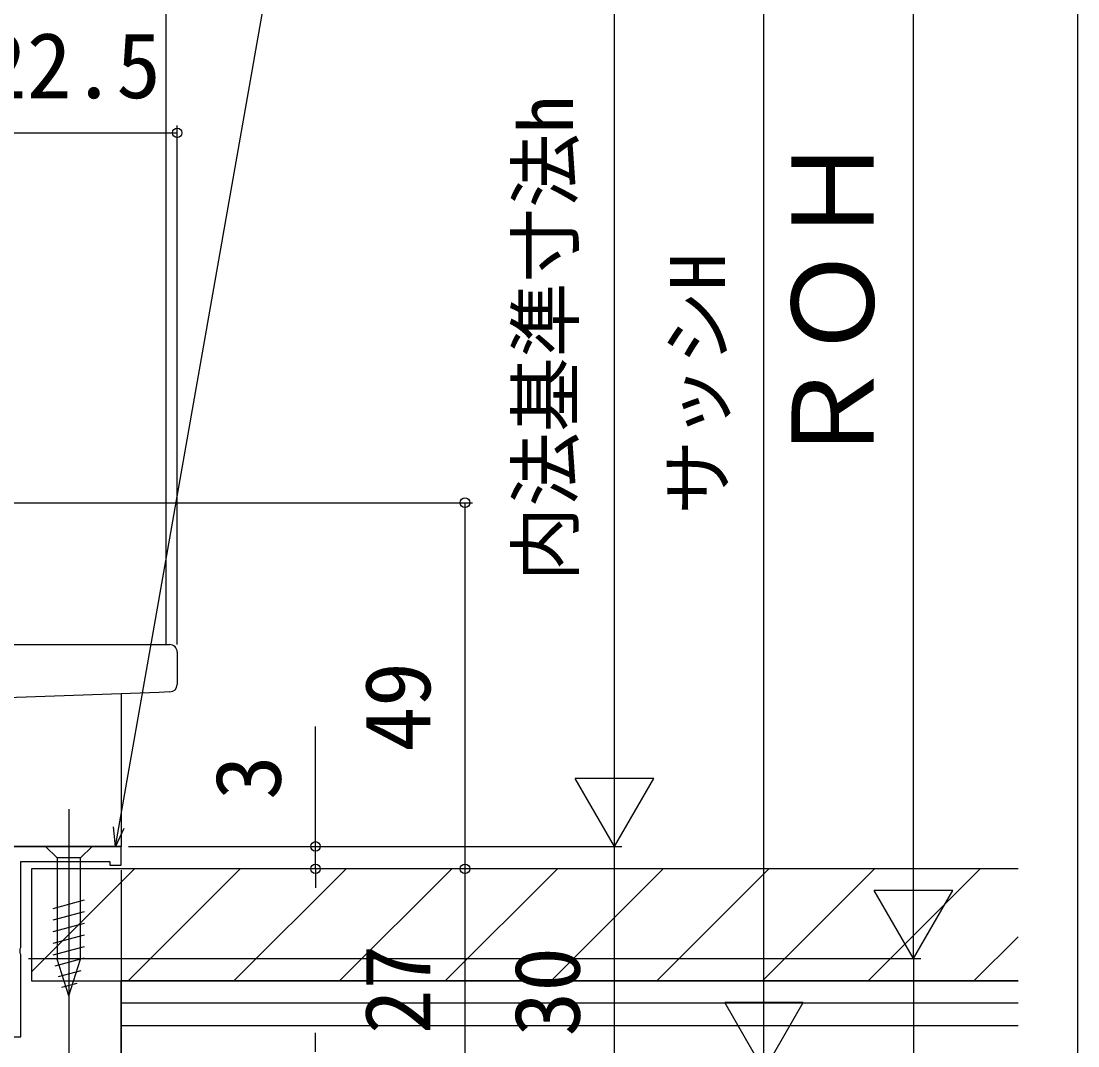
# Model space of a CAD drawing. Units: millimetres, scale not verified. Extents: x -525 to 525, y -783 to 778.
# Drawn here: x 383.6 to 525, y -8.9 to 128.2 of the extents above; entities that cross this region are included whole.
import ezdxf
from ezdxf.enums import TextEntityAlignment as Align

# ---------------------------------------------------------------- set-up
doc = ezdxf.new("R2010")
doc.units = ezdxf.units.MM
doc.header["$LTSCALE"] = 4
for name, color, linetype in [('0-2_YKK_11', 7, 'Continuous'), ('0-4_YKK_12', 2, 'Continuous'), ('0-5_YKK_13', 4, 'Continuous'), ('0-7_YKK_D', 6, 'Continuous'), ('0-8_YKK_ZWAK', 7, 'Continuous'), ('0-9_YSS_K', 3, 'Continuous'), ('0-A_YSS_KE', 3, 'Continuous')]:
    doc.layers.add(name, color=color, linetype=linetype)
doc.styles.add('ＭＳ ゴシック', font='')
doc.styles.get('ＭＳ ゴシック').set_extended_font_data('MS Gothic')

msp = doc.modelspace()

# ---------------------------------------------------------------- linework, layer by layer
at = {"layer": '0-2_YKK_11'}
msp.add_lwpolyline([(382.2, 15.427), (382.2, -7.7), (383.6, -7.7), (383.6, 3.342), (383.48, 3.525), (383.48, 4.075), (383.6, 4.258), (383.6, 15.8), (395.5, 15.8), (395.5, 15.3), (397, 15.3), (397, 17.8), (379.8, 17.8), (379.8, 14.424), (380.17, 14.27), (381.583, 15.683)], close=True, dxfattribs=at)
at = {"layer": '0-4_YKK_12'}
for p, q in [((403, 173.549), (403, 44.8)), ((397, 38.238), (397, 17.8)), ((378.6, 17.8), (397, 17.8))]:
    msp.add_line(p, q, dxfattribs=at)
at = {"layer": '0-5_YKK_13'}
for p, q in [((376.399, 44.8), (402.051, 44.8)), ((402.051, 44.8), (403.499, 44.8)), ((404.499, 43.8), (404.499, 39.466)), ((402.086, 38.416), (378.564, 37.594)), ((403.534, 38.466), (402.086, 38.416)), ((390, 22.8), (390, -7.2)), ((393.1, 17.8), (386.9, 17.8)), ((386.9, 17.8), (388.45, 16.25)), ((393.1, 17.8), (391.55, 16.25)), ((388.45, 16.25), (388.45, 2.716)), ((391.55, 16.25), (388.45, 16.25)), ((391.55, 2.716), (391.55, 16.25)), ((387.9, 9.506), (392.1, 10.631)), ((387.9, 7.953), (392.1, 9.079)), ((387.9, 6.4), (392.1, 7.526)), ((387.9, 4.847), (392.1, 5.973)), ((387.9, 3.294), (392.1, 4.42)), ((388.159, 1.811), (392.1, 2.867)), ((390, -2.2), (388.45, 2.716)), ((390, -2.2), (391.55, 2.716)), ((388.61, 0.379), (391.646, 1.192)), ((389.062, -1.053), (391.111, -0.504)), ((390, -7.2), (390, -37.2))]:
    msp.add_line(p, q, dxfattribs=at)
for centre, start, end in [((403.499, 43.8), 0, 90), ((403.499, 39.466), 272, 0)]:
    msp.add_arc(centre, 1, start, end, dxfattribs=at)
at = {"layer": '0-7_YKK_D'}
for p, q in [((463, 28.3), (463, 173.55)), ((483, -1.7), (483, 173.55)), ((503, 13.3), (503, 173.55)), ((382, 113.3), (404.499, 113.3)), ((404.499, 44.8), (404.499, 114.3)), ((376.4, 63.8), (444, 63.8)), ((443, 63.8), (443, 14.8)), ((463, 17.8), (463, 35.986)), ((423, 17.8), (423, 33.855)), ((463, 17.8), (457.75, 26.893)), ((468.25, 26.893), (457.75, 26.893)), ((463, 17.8), (468.25, 26.893)), ((503, 2.8), (503, 20.987)), ((398, 17.8), (464, 17.8)), ((398, 17.8), (424, 17.8)), ((398, 17.8), (464, 17.8)), ((423, 14.8), (423, 17.8)), ((463, -12.2), (463, 17.8)), ((397, 14.6), (397, -156.7)), ((423, 14.8), (423, 12.25)), ((443, 14.8), (443, -12.2)), ((503, 2.8), (497.75, 11.893)), ((508.25, 11.893), (497.75, 11.893)), ((503, 2.8), (508.25, 11.893)), ((483, -12.2), (483, 5.987)), ((384.6, 2.8), (504, 2.8)), ((384.6, 2.8), (504, 2.8)), ((483, -12.2), (477.75, -3.107)), ((488.25, -3.107), (477.75, -3.107)), ((483, -12.2), (488.25, -3.107)), ((423, -9.7), (423, -7.15))]:
    msp.add_line(p, q, dxfattribs=at)
for points in [[(396.225, 17.8), (396.668, 20.311), (426.623, 190.196), (512.136, 190.196)], [(397.341, 20.193), (396.225, 17.8), (395.995, 20.43)], [(503, 2.8), (503, -12.2), (503, -33.477)]]:
    msp.add_lwpolyline(points, dxfattribs=at)
for centre in [(404.499, 113.3), (443, 63.8), (423, 17.8), (423, 14.8), (443, 14.8), (443, 14.8)]:
    msp.add_circle(centre, 0.637, dxfattribs=at)
at = {"layer": '0-8_YKK_ZWAK'}
msp.add_lwpolyline([(-525, -782.7), (525, -782.7), (525, 747.3)], dxfattribs=at)
at = {"layer": '0-9_YSS_K'}
for p, q in [((385, 0.999), (398.801, 14.8)), ((397.943, -0.2), (412.943, 14.8)), ((412.085, -0.2), (427.085, 14.8)), ((426.227, -0.2), (441.227, 14.8)), ((440.369, -0.2), (455.369, 14.8)), ((454.511, -0.2), (469.511, 14.8)), ((468.653, -0.2), (483.653, 14.8)), ((482.796, -0.2), (497.796, 14.8)), ((496.938, -0.2), (511.938, 14.8)), ((511.08, -0.2), (517, 5.72)), ((517, -3.2), (397, -3.2)), ((517, -6.2), (397, -6.2))]:
    msp.add_line(p, q, dxfattribs=at)
at = {"layer": '0-A_YSS_KE'}
for p, q in [((517, 14.8), (385, 14.8)), ((385, 14.8), (385, -0.2)), ((385, -0.2), (517, -0.2)), ((517, -0.2), (397, -0.2)), ((397, -12.2), (397, -0.2))]:
    msp.add_line(p, q, dxfattribs=at)

# ---------------------------------------------------------------- texts
at = {"layer": '0-7_YKK_D', "style": 'ＭＳ ゴシック'}
msp.add_text('22.5', height=8.798, dxfattribs=at).set_placement((378.386, 115.3), align=Align.BOTTOM_LEFT)
for s, height, p in [('内法基準寸法h', 7.331, (459.636, 53.254)), ('ＲＯＨ', 11, (501, 68.112)), ('サッシH', 7.331, (479.977, 62.203)), ('49', 8.798, (441, 30.493)), ('3', 8.798, (421, 24.014)), ('27', 8.798, (441, -7.325)), ('30', 8.798, (461, -7.631))]:
    msp.add_text(s, height=height, rotation=90, dxfattribs=at).set_placement(p, align=Align.BOTTOM_LEFT)

doc.saveas('drawing.dxf')
